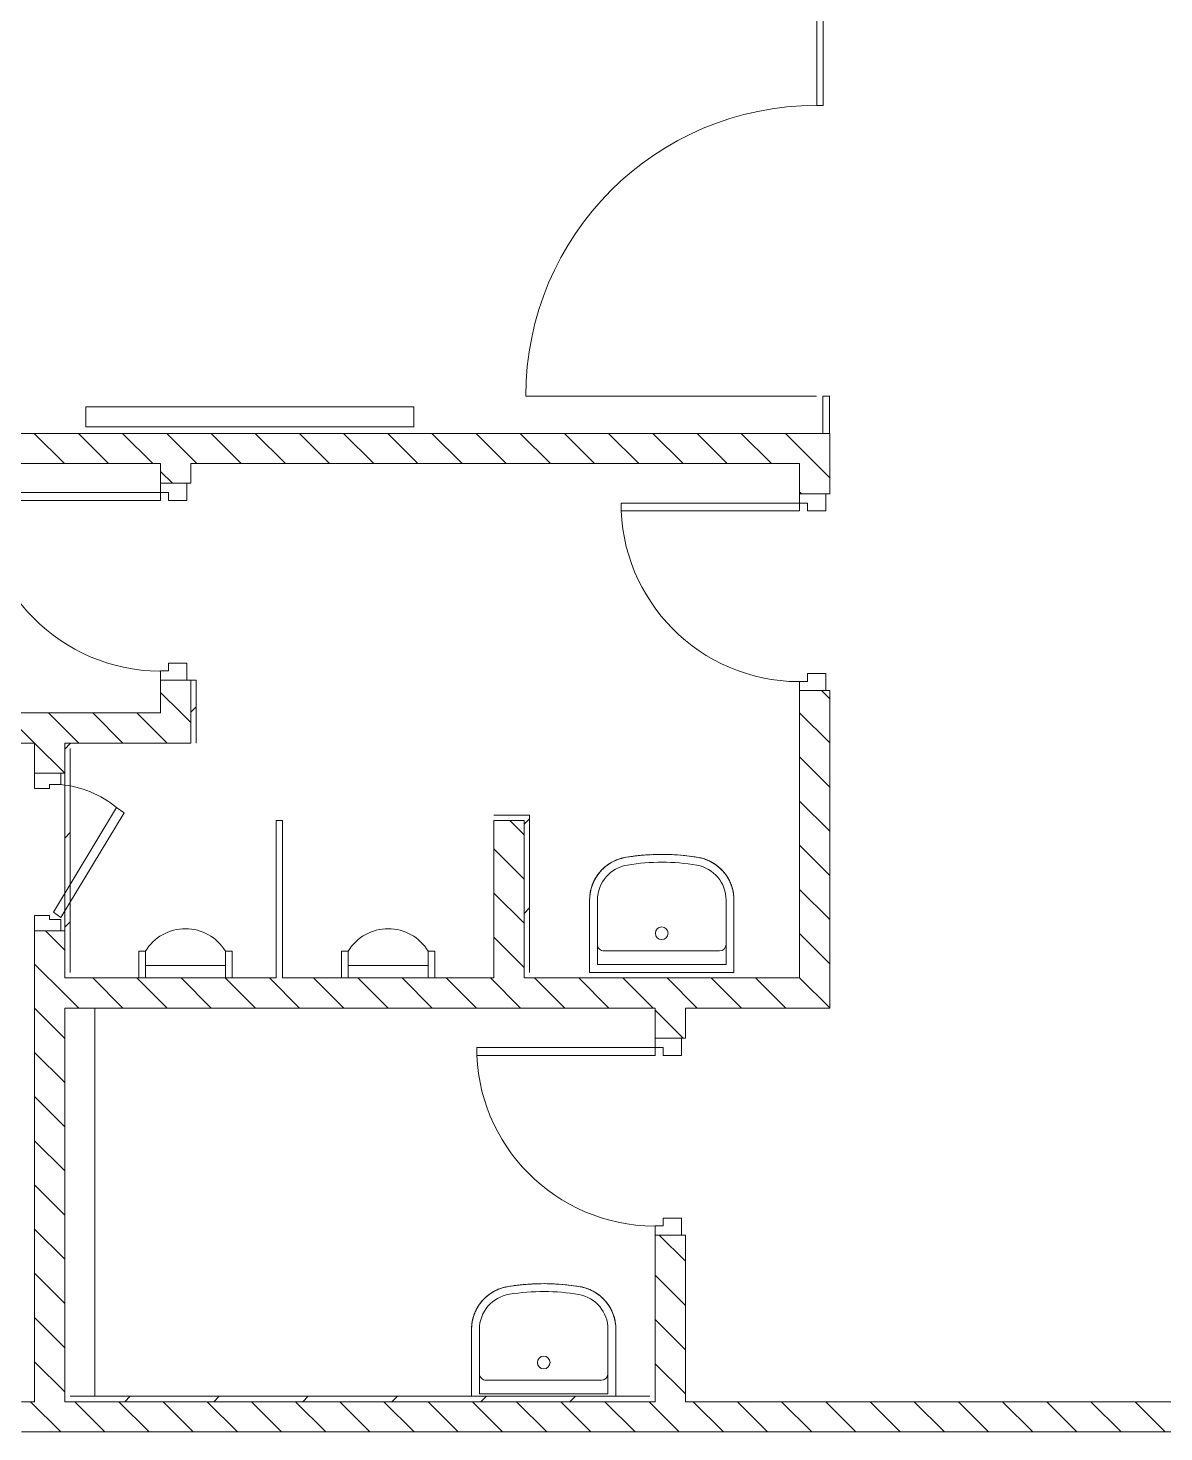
# Model space of a CAD drawing. Header units: millimetres. Extents: x -106145 to 154907, y -84585 to 152038.
# Drawn here: x 90464 to 94792, y 74425 to 79775 of the extents above; entities that cross this region are included whole.
import ezdxf

# ---------------------------------------------------------------- set-up
doc = ezdxf.new("R2010")
doc.units = ezdxf.units.MM
for name, color, linetype, lineweight in [('A-DOOR', 31, 'Continuous', 5), ('A-DOOR-FRAM', 31, 'Continuous', 9), ('A-GLAZ-CURT', 52, 'Continuous', 5), ('A-WALL', 113, 'Continuous', 5), ('A-WALL-PATT', 111, 'Continuous', 5), ('E-ELEC-EQPM', 71, 'Continuous', 5), ('P-SANR-FIXT', 6, 'Continuous', 5)]:
    doc.layers.add(name, color=color, linetype=linetype, lineweight=lineweight)
pattern_1 = [(315, (0, 0), (84.19025, 84.19025), [])]
pattern_2 = [(45, (0, 0), (-169.70563, 169.70563), [])]

# ---------------------------------------------------------------- blocks, each defined once
blk = doc.blocks.new('DC_SglFl-W-Int - 0_75 WALL OPENING 2_TYPE E-11766334-Site Plan')
at = {"layer": 'A-DOOR', "color": 121, "lineweight": 9}
for p, q in [((310, 57.5), (310, 737.5)), ((310, 737.5), (340, 737.5)), ((340, 737.5), (340, 57.5)), ((340, 57.5), (310, 57.5))]:
    blk.add_line(p, q, dxfattribs=at)
at = {"layer": 'A-DOOR', "color": 41}
blk.add_arc((340, 57.5), 680.7, 92.5261, 182.5261, dxfattribs=at)
at = {"layer": 'A-DOOR-FRAM', "color": 121}
for p, q in [((-375, -42.5), (-375, 57.5)), ((-375, 57.5), (-340, 57.5)), ((-340, 27.5), (-340, 57.5)), ((340, 57.5), (375, 57.5)), ((340, 27.5), (340, 57.5)), ((375, 57.5), (375, -42.5)), ((-340, 27.5), (-310, 27.5)), ((-310, 27.5), (-310, -42.5)), ((310, 27.5), (340, 27.5)), ((310, -42.5), (310, 27.5)), ((-310, -42.5), (-375, -42.5)), ((375, -42.5), (310, -42.5))]:
    blk.add_line(p, q, dxfattribs=at)
blk = doc.blocks.new('DC_SglFl-W-Int - 0_75 WALL OPENING 2_TYPE E-11892201-Site Plan')
at = {"layer": 'A-DOOR', "color": 121, "lineweight": 9}
for p, q in [((310, 57.5), (310, 737.5)), ((310, 737.5), (340, 737.5)), ((340, 737.5), (340, 57.5)), ((340, 57.5), (310, 57.5))]:
    blk.add_line(p, q, dxfattribs=at)
at = {"layer": 'A-DOOR', "color": 41}
blk.add_arc((340, 57.5), 680.7, 92.5261, 182.5261, dxfattribs=at)
at = {"layer": 'A-DOOR-FRAM', "color": 121}
for p, q in [((-375, -42.5), (-375, 57.5)), ((-375, 57.5), (-340, 57.5)), ((-340, 27.5), (-340, 57.5)), ((340, 57.5), (375, 57.5)), ((340, 27.5), (340, 57.5)), ((375, 57.5), (375, -42.5)), ((-340, 27.5), (-310, 27.5)), ((-310, 27.5), (-310, -42.5)), ((310, 27.5), (340, 27.5)), ((310, -42.5), (310, 27.5)), ((-310, -42.5), (-375, -42.5)), ((375, -42.5), (310, -42.5))]:
    blk.add_line(p, q, dxfattribs=at)
blk = doc.blocks.new('Urinal-Wall-3D - Urinal-Wall-3D-6771572-Site Plan')
at = {"layer": 'P-SANR-FIXT', "color": 41}
for p, q in [((-286.9, 57.5), (-286.9, 159.1)), ((-286.9, 159.1), (-261.5, 159.1)), ((-261.5, 159.1), (-261.5, 57.5)), ((69.2, 159.1), (43.3, 159.1)), ((43.3, 159.1), (43.3, 57.5)), ((69.2, 57.5), (69.2, 159.1)), ((43.3, 104.4), (-261.5, 104.4)), ((-261.5, 104.4), (-261.5, 57.5)), ((43.3, 57.5), (43.3, 104.4))]:
    blk.add_line(p, q, dxfattribs=at)
blk.add_arc((-109.1, 67.5), 177.8, 31.0027, 148.9973, dxfattribs=at)
blk = doc.blocks.new('Elect LCD face - 55_-6905617-Site Plan')
at = {"layer": 'E-ELEC-EQPM', "color": 41}
for p, q in [((99367.1, 76015.1), (99367.1, 77265.1)), ((99443.3, 77265.1), (99367.1, 77265.1)), ((99443.3, 77265.1), (99443.3, 76015.1)), ((99367.1, 76015.1), (99443.3, 76015.1))]:
    blk.add_line(p, q, dxfattribs=at)
blk = doc.blocks.new('Single Panel Flush Door - SHD_0_6-3398559-Site Plan')
at = {"layer": 'A-DOOR', "color": 41}
for p, q in [((-229.1, -14.4), (-250, -42.5)), ((-250, -42.5), (148.7, -283.1)), ((169.6, -255), (-229.1, -14.4)), ((148.7, -283.1), (169.6, -255))]:
    blk.add_line(p, q, dxfattribs=at)
blk.add_arc((-135.4, -5.4), 394.1, 320.6998, 354.5946, dxfattribs=at)
at = {"layer": 'A-DOOR-FRAM', "color": 121}
for p, q in [((-300, -42.5), (-300, 57.5)), ((-242, 57.5), (-300, 57.5)), ((-242, 0.5), (-242, 57.5)), ((242, 57.5), (242, 0.5)), ((300, 57.5), (242, 57.5)), ((300, 57.5), (300, -42.5)), ((-257, -42.5), (-257, 0.5)), ((-257, 0.5), (-242, 0.5)), ((242, 0.5), (257, 0.5)), ((257, 0.5), (257, -42.5)), ((-300, -42.5), (-257, -42.5)), ((257, -42.5), (300, -42.5))]:
    blk.add_line(p, q, dxfattribs=at)
blk = doc.blocks.new('System Panel - Glazed-3599157-Site Plan')
at = {"layer": 'A-GLAZ-CURT', "color": 121, "lineweight": 9}
for p, q in [((-525, -24.5), (525, -24.5)), ((-525, -49.5), (-525, -24.5)), ((525, -49.5), (-525, -49.5)), ((525, -49.5), (525, -24.5))]:
    blk.add_line(p, q, dxfattribs=at)
blk = doc.blocks.new('Curtain Wall Sgl Glass - Curtain Wall Sgl Glass-11785062-Site Plan')
at = {"layer": 'A-DOOR', "color": 121, "lineweight": 9}
blk.add_line((553.7, -50.8), (553.7, -1158.3), dxfattribs=at)
at = {"layer": 'A-DOOR', "color": 41}
blk.add_arc((553.7, -50.8), 1107.5, 180, 270, dxfattribs=at)
blk = doc.blocks.new('System Panel - Glazed-11785087-Site Plan')
at = {"layer": 'A-GLAZ-CURT', "color": 121, "lineweight": 9}
for p, q in [((-71.25, 49.5), (71.25, 49.5)), ((-71.25, 24.5), (-71.25, 49.5)), ((71.25, 24.5), (-71.25, 24.5)), ((71.25, 24.5), (71.25, 49.5))]:
    blk.add_line(p, q, dxfattribs=at)
blk = doc.blocks.new('BASIN_handwash_Type_B - HYBA-010-V31-Site Plan')
at = {"layer": 'P-SANR-FIXT', "color": 41}
for p, q in [((-275, 479), (-275, 224)), ((-275, 224), (-275, 479)), ((-275, 479), (-275, 351.1)), ((245, 470), (-245, 470)), ((-245, 470), (-245, 224)), ((-245, 351.1), (-245, 470)), ((245, 470), (245, 224)), ((245, 470), (245, 351.1)), ((275, 224), (275, 479)), ((275, 224), (275, 479)), ((275, 351.1), (275, 479)), ((220, 418), (-220, 418))]:
    blk.add_line(p, q, dxfattribs=at)
at = {"layer": 'P-SANR-FIXT', "color": 41, "flags": 128}
for points in [[(-275, 224), (-274.9, 217.4), (-274.5, 210.8), (-273.8, 204.3), (-272.9, 197.7), (-271.7, 191.3), (-270.3, 184.8), (-268.6, 178.4), (-266.6, 172.1), (-264.4, 165.9), (-262, 159.8), (-259.3, 153.8), (-256.3, 147.8), (-253.2, 142.1), (-249.8, 136.4), (-246.2, 130.9), (-242.3, 125.5), (-238.3, 120.3), (-234, 115.2), (-229.6, 110.4), (-224.9, 105.7), (-220.1, 101.2), (-215.1, 96.9), (-209.9, 92.8), (-204.6, 88.9), (-199.1, 85.2), (-193.5, 81.8), (-187.7, 78.5), (-181.8, 75.5), (-175.8, 72.8), (-169.7, 70.3), (-163.5, 68), (-157.2, 66), (-150.8, 64.2), (-144.4, 62.7), (-139, 61.6)], [(207.5, 91), (212.7, 95), (217.8, 99.2), (222.7, 103.6), (227.4, 108.2), (232, 113), (236.3, 118), (240.5, 123.1), (244.4, 128.4), (248.1, 133.8), (251.6, 139.4), (254.9, 145.2), (258, 151), (260.8, 157), (263.3, 163.1), (265.6, 169.3), (267.7, 175.5), (269.5, 181.9), (271.1, 188.3), (272.4, 194.8), (273.4, 201.3), (274.2, 207.8), (274.7, 214.4), (275, 221)], [(-139, 61.6), (-106, 56.7), (-72.8, 53.2), (-50.6, 51.7)], [(46.7, 51.5), (60.5, 52.2), (93.8, 55.3), (126.8, 59.7), (134.9, 61)], [(134.9, 61), (141.4, 62.1), (147.9, 63.5), (154.3, 65.1), (160.6, 67), (166.9, 69.2), (173, 71.6), (179.1, 74.2), (185, 77.1), (190.8, 80.2), (196.5, 83.6), (202.1, 87.2), (204.4, 88.8)], [(-46, 51.4), (-39.5, 50.9), (-6.2, 50), (27.2, 50.4), (40.8, 51.2)]]:
    blk.add_lwpolyline(points, dxfattribs=at)
at = {"layer": 'P-SANR-FIXT', "color": 41}
for centre, radius, start, end in [((-220, 393), 25, 90, 180), ((0, 350.5), 24.2, 90, 270), ((0, 350.5), 24.2, 270, 90), ((220, 393), 25, 360, 90)]:
    blk.add_arc(centre, radius, start, end, dxfattribs=at)
for centre, major_axis, start_param, end_param in [((-109.9, 224), (165.1, 0), 3.141593, 4.534908), ((-109.9, 224), (135.1, 0), 3.141593, 4.533834), ((109.9, 224), (-135.1, 0), 1.722189, 3.141593), ((109.9, 224), (165.1, 0), 4.864844, 6.283185), ((0, 883.6), (834.4, 0), 4.544999, 4.874825), ((0, 883.6), (804.4, 0), 4.545194, 4.875019)]:
    blk.add_ellipse(centre, major_axis=major_axis, ratio=0.999048, start_param=start_param, end_param=end_param, dxfattribs=at)
for points, knots in [([(-275, 224), (-275, 217.5), (-274.2, 204.7), (-271.5, 189.1), (-268.2, 176.8), (-265.2, 167.7), (-261.6, 158.7), (-257.6, 150.1), (-253.1, 141.7), (-248, 133.5), (-242.5, 125.6), (-236.6, 118.1), (-230.3, 111), (-223.4, 104.2), (-216.3, 97.8), (-208.8, 91.8), (-201, 86.3), (-192.8, 81.3), (-184.3, 76.7), (-172.8, 71.3), (-157.9, 65.8), (-145.4, 62.8), (-139, 61.7)], [0, 0, 0, 0, 0.083333, 0.166667, 0.208333, 0.25, 0.291667, 0.333333, 0.375, 0.416667, 0.458333, 0.5, 0.541667, 0.583333, 0.625, 0.666667, 0.708333, 0.75, 0.791667, 0.833333, 0.916667, 1, 1, 1, 1]), ([(134.9, 61), (141.5, 62), (154.3, 64.8), (169.5, 70), (181.4, 75.2), (190.1, 79.7), (198.5, 84.8), (206.6, 90.2), (214.3, 96.1), (221.7, 102.5), (228.7, 109.4), (235.3, 116.5), (241.4, 124.1), (247.1, 132.1), (252.3, 140.4), (257, 148.9), (261.1, 157.6), (264.8, 166.7), (267.9, 176), (271.4, 188.5), (274.2, 204.3), (275, 217.4), (275, 224)], [0, 0, 0, 0, 0.083333, 0.166667, 0.208333, 0.25, 0.291667, 0.333333, 0.375, 0.416667, 0.458333, 0.5, 0.541667, 0.583333, 0.625, 0.666667, 0.708333, 0.75, 0.791667, 0.833333, 0.916667, 1, 1, 1, 1]), ([(-139, 61.7), (-123.9, 59.1), (-93.6, 54.8), (-32.8, 49.7), (28.6, 49.5), (89.4, 54.4), (119.8, 58.5), (134.9, 61)], [0, 0, 0, 0, 0.166667, 0.333333, 0.666667, 0.833333, 1, 1, 1, 1])]:
    blk.add_open_spline(points, degree=3, knots=knots, dxfattribs=at)
blk = doc.blocks.new('BASIN_handwash_Type_B - HYBA-010-V32-Site Plan')
at = {"layer": 'P-SANR-FIXT', "color": 41}
for p, q in [((-275, 500), (-275, 224)), ((275, 500), (-275, 500)), ((-275, 500), (275, 500)), ((-275, 224), (-275, 500)), ((-275, 500), (-275, 351.1)), ((275, 224), (275, 500)), ((275, 224), (275, 500)), ((275, 351.1), (275, 500)), ((245, 470), (-245, 470)), ((-245, 470), (-245, 224)), ((-245, 351.1), (-245, 470)), ((245, 470), (245, 224)), ((245, 470), (245, 351.1)), ((220, 418), (-220, 418))]:
    blk.add_line(p, q, dxfattribs=at)
at = {"layer": 'P-SANR-FIXT', "color": 41, "flags": 128}
for points in [[(-275, 224), (-274.9, 217.4), (-274.5, 210.8), (-273.8, 204.3), (-272.9, 197.7), (-271.7, 191.3), (-270.3, 184.8), (-268.6, 178.4), (-266.6, 172.1), (-264.4, 165.9), (-262, 159.8), (-259.3, 153.8), (-256.3, 147.8), (-253.2, 142.1), (-249.8, 136.4), (-246.2, 130.9), (-242.3, 125.5), (-238.3, 120.3), (-234, 115.2), (-229.6, 110.4), (-224.9, 105.7), (-220.1, 101.2), (-215.1, 96.9), (-209.9, 92.8), (-204.6, 88.9), (-199.1, 85.2), (-193.5, 81.8), (-187.7, 78.5), (-181.8, 75.5), (-175.8, 72.8), (-169.7, 70.3), (-163.5, 68), (-157.2, 66), (-150.8, 64.2), (-144.4, 62.7), (-139, 61.6)], [(134.9, 61), (141.4, 62.1), (147.9, 63.5), (154.3, 65.1), (160.6, 67), (166.9, 69.2), (173, 71.6), (179.1, 74.2), (185, 77.1), (190.8, 80.2), (196.5, 83.6), (202.1, 87.2), (207.5, 91), (212.7, 95), (217.8, 99.2), (222.7, 103.6), (227.4, 108.2), (232, 113), (236.3, 118), (240.5, 123.1), (244.4, 128.4), (248.1, 133.8), (251.6, 139.4), (254.9, 145.2), (258, 151), (260.8, 157), (263.3, 163.1), (265.6, 169.3), (267.7, 175.5), (269.5, 181.9), (271.1, 188.3), (272.4, 194.8), (273.4, 201.3), (274.2, 207.8), (274.7, 214.4), (275, 221)], [(-139, 61.6), (-106, 56.7), (-72.8, 53.2), (-50.6, 51.7)], [(46.7, 51.5), (60.5, 52.2), (93.8, 55.3), (126.8, 59.7), (134.9, 61)], [(-46, 51.4), (-39.5, 50.9), (-6.2, 50), (27.2, 50.4), (40.8, 51.2)]]:
    blk.add_lwpolyline(points, dxfattribs=at)
at = {"layer": 'P-SANR-FIXT', "color": 41}
for centre, radius, start, end in [((-220, 393), 25, 90, 180), ((0, 350.5), 24.2, 90, 270), ((0, 350.5), 24.2, 270, 90), ((220, 393), 25, 360, 90)]:
    blk.add_arc(centre, radius, start, end, dxfattribs=at)
for centre, major_axis, start_param, end_param in [((-109.9, 224), (165.1, 0), 3.141593, 4.534908), ((-109.9, 224), (135.1, 0), 3.141593, 4.533834), ((109.9, 224), (-135.1, 0), 1.722189, 3.141593), ((109.9, 224), (165.1, 0), 4.864844, 6.283185), ((0, 883.6), (834.4, 0), 4.544999, 4.874825), ((0, 883.6), (804.4, 0), 4.545194, 4.875019)]:
    blk.add_ellipse(centre, major_axis=major_axis, ratio=0.999048, start_param=start_param, end_param=end_param, dxfattribs=at)
for points, knots in [([(-275, 224), (-275, 217.5), (-274.2, 204.7), (-271.5, 189.1), (-268.2, 176.8), (-265.2, 167.7), (-261.6, 158.7), (-257.6, 150.1), (-253.1, 141.7), (-248, 133.5), (-242.5, 125.6), (-236.6, 118.1), (-230.3, 111), (-223.4, 104.2), (-216.3, 97.8), (-208.8, 91.8), (-201, 86.3), (-192.8, 81.3), (-184.3, 76.7), (-172.8, 71.3), (-157.9, 65.8), (-145.4, 62.8), (-139, 61.7)], [0, 0, 0, 0, 0.083333, 0.166667, 0.208333, 0.25, 0.291667, 0.333333, 0.375, 0.416667, 0.458333, 0.5, 0.541667, 0.583333, 0.625, 0.666667, 0.708333, 0.75, 0.791667, 0.833333, 0.916667, 1, 1, 1, 1]), ([(134.9, 61), (141.5, 62), (154.3, 64.8), (169.5, 70), (181.4, 75.2), (190.1, 79.7), (198.5, 84.8), (206.6, 90.2), (214.3, 96.1), (221.7, 102.5), (228.7, 109.4), (235.3, 116.5), (241.4, 124.1), (247.1, 132.1), (252.3, 140.4), (257, 148.9), (261.1, 157.6), (264.8, 166.7), (267.9, 176), (271.4, 188.5), (274.2, 204.3), (275, 217.4), (275, 224)], [0, 0, 0, 0, 0.083333, 0.166667, 0.208333, 0.25, 0.291667, 0.333333, 0.375, 0.416667, 0.458333, 0.5, 0.541667, 0.583333, 0.625, 0.666667, 0.708333, 0.75, 0.791667, 0.833333, 0.916667, 1, 1, 1, 1]), ([(-139, 61.7), (-123.9, 59.1), (-93.6, 54.8), (-32.8, 49.7), (28.6, 49.5), (89.4, 54.4), (119.8, 58.5), (134.9, 61)], [0, 0, 0, 0, 0.166667, 0.333333, 0.666667, 0.833333, 1, 1, 1, 1])]:
    blk.add_open_spline(points, degree=3, knots=knots, dxfattribs=at)
blk = doc.blocks.new('MM-HOSPITAL BLOCK-C_2022_05_03_CENTRAL_rvt-1-Site Plan')
at = {"layer": 'A-WALL-PATT'}
h = blk.add_hatch(dxfattribs=at)
h.set_pattern_fill('FP_10', color=90, style=0, pattern_type=2)
h.set_pattern_definition(pattern_1)
h.paths.add_polyline_path([(92224.3, 78115.1), (92311.2, 78115.1), (92311.2, 78230.1), (89618.7, 78230.1), (89618.7, 78115.1), (91174.1, 78115.1)], flags=0)
h = blk.add_hatch(dxfattribs=at)
h.set_pattern_fill('FP_10', color=90, style=0, pattern_type=2)
h.set_pattern_definition(pattern_1)
h.paths.add_polyline_path([(92311.2, 78115.1), (93403.7, 78115.1), (93403.7, 78230.1), (92311.2, 78230.1)], flags=0)
h = blk.add_hatch(dxfattribs=at)
h.set_pattern_fill('FP_10', color=90, style=0, pattern_type=2)
h.set_pattern_definition(pattern_1)
h.paths.add_polyline_path([(93403.7, 76040.1), (93518.7, 76040.1), (93518.7, 77250.1), (93403.7, 77250.1), (93403.7, 76155.1)], flags=0)
h.paths.add_polyline_path([(93403.7, 78000.1), (93518.7, 78000.1), (93518.7, 78230.1), (93403.7, 78230.1), (93403.7, 78115.1)], flags=0)
h = blk.add_hatch(dxfattribs=at)
h.set_pattern_fill('FP_10', color=90, style=0, pattern_type=2)
h.set_pattern_definition(pattern_1)
h.paths.add_polyline_path([(90968.7, 77165.1), (91083.7, 77165.1), (91083.7, 77290.1), (90968.7, 77290.1)], flags=0)
h.paths.add_polyline_path([(91083.7, 78040.1), (91083.7, 78115.1), (90968.7, 78115.1), (90968.7, 78040.1)], flags=0)
h = blk.add_hatch(dxfattribs=at)
h.set_pattern_fill('FP_15', color=90, style=0, pattern_type=2)
h.set_pattern_definition(pattern_2)
h.paths.add_polyline_path([(91104.7, 77050.1), (91104.7, 77290.1), (91083.7, 77290.1), (91083.7, 77050.1)], flags=0)
h = blk.add_hatch(dxfattribs=at)
h.set_pattern_fill('FP_10', color=90, style=0, pattern_type=2)
h.set_pattern_definition(pattern_1)
h.paths.add_polyline_path([(90488.7, 77050.1), (90488.7, 77165.1), (89388.7, 77165.1), (89388.7, 77050.1)], flags=0)
h = blk.add_hatch(dxfattribs=at)
h.set_pattern_fill('FP_10', color=90, style=0, pattern_type=2)
h.set_pattern_definition(pattern_1)
h.paths.add_polyline_path([(90603.7, 74540.1), (90603.7, 76335.1), (90488.7, 76335.1), (90488.7, 74540.1)], flags=0)
h.paths.add_polyline_path([(90603.7, 76935.1), (90603.7, 77165.1), (90488.7, 77165.1), (90488.7, 76935.1)], flags=0)
h = blk.add_hatch(dxfattribs=at)
h.set_pattern_fill('FP_10', color=90, style=0, pattern_type=2)
h.set_pattern_definition(pattern_1)
h.paths.add_polyline_path([(91083.7, 77050.1), (91083.7, 77165.1), (90603.7, 77165.1), (90603.7, 77050.1)], flags=0)
h = blk.add_hatch(dxfattribs=at)
h.set_pattern_fill('FP_15', color=90, style=0, pattern_type=2)
h.set_pattern_definition(pattern_2)
h.paths.add_polyline_path([(90624.7, 76155.1), (90624.7, 77050.1), (90603.7, 77050.1), (90603.7, 76155.1)], flags=0)
h = blk.add_hatch(dxfattribs=at)
h.set_pattern_fill('FP_15', color=90, style=0, pattern_type=2)
h.set_pattern_definition(pattern_2)
h.paths.add_polyline_path([(92374.7, 76755.1), (92374.7, 76776.1), (92238.7, 76776.1), (92238.7, 76755.1), (92353.7, 76755.1)], flags=0)
h = blk.add_hatch(dxfattribs=at)
h.set_pattern_fill('FP_10', color=90, style=0, pattern_type=2)
h.set_pattern_definition(pattern_1)
h.paths.add_polyline_path([(92353.7, 76155.1), (92353.7, 76755.1), (92238.7, 76755.1), (92238.7, 76155.1)], flags=0)
h = blk.add_hatch(dxfattribs=at)
h.set_pattern_fill('FP_15', color=90, style=0, pattern_type=2)
h.set_pattern_definition(pattern_2)
h.paths.add_polyline_path([(92353.7, 76155.1), (92374.7, 76155.1), (92374.7, 76755.1), (92353.7, 76755.1), (92353.7, 76438.6)], flags=0)
h = blk.add_hatch(dxfattribs=at)
h.set_pattern_fill('FP_10', color=90, style=0, pattern_type=2)
h.set_pattern_definition(pattern_1)
h.paths.add_polyline_path([(92853.7, 76040.1), (92853.7, 76155.1), (90603.7, 76155.1), (90603.7, 76040.1), (92224.3, 76040.1)], flags=0)
h = blk.add_hatch(dxfattribs=at)
h.set_pattern_fill('FP_10', color=90, style=0, pattern_type=2)
h.set_pattern_definition(pattern_1)
h.paths.add_polyline_path([(92853.7, 76040.1), (93403.7, 76040.1), (93403.7, 76155.1), (92853.7, 76155.1)], flags=0)
h = blk.add_hatch(dxfattribs=at)
h.set_pattern_fill('FP_10', color=90, style=0, pattern_type=2)
h.set_pattern_definition(pattern_1)
h.paths.add_polyline_path([(92968.7, 74540.1), (92968.7, 75175.1), (92853.7, 75175.1), (92853.7, 74540.1)], flags=0)
h.paths.add_polyline_path([(92968.7, 75925.1), (92968.7, 76040.1), (92853.7, 76040.1), (92853.7, 75925.1)], flags=0)
h = blk.add_hatch(dxfattribs=at)
h.set_pattern_fill('FP_10', color=90, style=0, pattern_type=2)
h.set_pattern_definition(pattern_1)
h.paths.add_polyline_path([(102798.7, 74425.1), (102798.7, 74540.1), (90438.7, 74540.1), (90438.7, 74425.1), (99575.7, 74425.1)], flags=0)
h = blk.add_hatch(dxfattribs=at)
h.set_pattern_fill('FP_15', color=90, style=0, pattern_type=2)
h.set_pattern_definition(pattern_2)
h.paths.add_polyline_path([(92853.7, 74540.1), (92853.7, 74561.1), (90624.7, 74561.1), (90624.7, 74540.1), (92224.3, 74540.1)], flags=0)
at = {"layer": 'A-WALL', "color": 61, "lineweight": 18}
for p, q in [((92311.2, 78230.1), (89618.7, 78230.1)), ((93403.7, 78230.1), (92311.2, 78230.1)), ((93403.7, 78230.1), (93518.7, 78230.1)), ((93518.7, 78000.1), (93518.7, 78230.1)), ((89639.7, 78115.1), (90968.7, 78115.1)), ((90968.7, 78115.1), (90968.7, 78040.1)), ((91083.7, 78115.1), (92311.2, 78115.1)), ((91083.7, 78040.1), (91083.7, 78115.1)), ((92311.2, 78115.1), (93403.7, 78115.1)), ((93403.7, 78115.1), (93403.7, 78000.1)), ((91083.7, 78040.1), (90968.7, 78040.1)), ((93403.7, 78000.1), (93518.7, 78000.1)), ((90968.7, 77290.1), (90968.7, 77165.1)), ((91083.7, 77290.1), (90968.7, 77290.1)), ((91083.7, 77165.1), (91083.7, 77290.1)), ((91083.7, 77290.1), (91083.7, 77050.1)), ((91104.7, 77290.1), (91083.7, 77290.1)), ((91104.7, 77050.1), (91104.7, 77290.1)), ((93403.7, 77250.1), (93403.7, 76155.1)), ((93403.7, 77250.1), (93518.7, 77250.1)), ((93518.7, 76040.1), (93518.7, 77250.1)), ((90488.7, 77165.1), (89618.7, 77165.1)), ((90603.7, 77165.1), (90488.7, 77165.1)), ((90968.7, 77165.1), (90603.7, 77165.1)), ((91083.7, 77050.1), (91083.7, 77165.1)), ((89388.7, 77050.1), (90488.7, 77050.1)), ((90488.7, 77050.1), (90488.7, 76935.1)), ((90603.7, 76935.1), (90603.7, 77050.1)), ((90603.7, 77050.1), (91083.7, 77050.1)), ((90603.7, 77050.1), (90603.7, 76155.1)), ((90624.7, 77050.1), (90603.7, 77050.1)), ((90624.7, 76176.1), (90624.7, 77029.1)), ((90603.7, 76935.1), (90488.7, 76935.1)), ((92374.7, 76776.1), (92238.7, 76776.1)), ((92374.7, 76755.1), (92374.7, 76776.1)), ((92374.7, 76176.1), (92374.7, 76755.1)), ((90488.7, 76335.1), (90488.7, 74540.1)), ((90603.7, 76335.1), (90488.7, 76335.1)), ((90603.7, 76155.1), (90603.7, 76335.1)), ((91408.7, 76155.1), (90603.7, 76155.1)), ((90624.7, 76155.1), (90603.7, 76155.1)), ((92238.7, 76155.1), (91433.7, 76155.1)), ((92238.7, 76176.1), (92238.7, 76155.1)), ((92853.7, 76155.1), (92353.7, 76155.1)), ((92353.7, 76155.1), (92374.7, 76155.1)), ((93403.7, 76155.1), (92853.7, 76155.1)), ((90603.7, 74540.1), (90603.7, 76040.1)), ((90603.7, 76040.1), (92853.7, 76040.1)), ((92853.7, 76040.1), (92853.7, 75925.1)), ((92968.7, 76040.1), (93403.7, 76040.1)), ((92968.7, 75925.1), (92968.7, 76040.1)), ((93403.7, 76040.1), (93518.7, 76040.1)), ((92968.7, 75925.1), (92853.7, 75925.1)), ((92853.7, 75175.1), (92853.7, 74540.1)), ((92968.7, 75175.1), (92853.7, 75175.1)), ((92968.7, 74540.1), (92968.7, 75175.1)), ((90488.7, 74540.1), (90438.7, 74540.1)), ((92853.7, 74540.1), (90603.7, 74540.1)), ((92832.7, 74561.1), (90624.7, 74561.1)), ((90624.7, 74540.1), (92853.7, 74540.1)), ((92853.7, 74540.1), (92853.7, 74561.1)), ((99468.7, 74540.1), (92968.7, 74540.1)), ((90438.7, 74425.1), (102798.7, 74425.1))]:
    blk.add_line(p, q, dxfattribs=at)
at = {"layer": 'A-WALL', "color": 41}
for p, q in [((91408.7, 76755.1), (91408.7, 76155.1)), ((91408.7, 76755.1), (91433.7, 76755.1)), ((91433.7, 76155.1), (91433.7, 76755.1)), ((92353.7, 76755.1), (92238.7, 76755.1)), ((92238.7, 76755.1), (92238.7, 76176.1)), ((92353.7, 76155.1), (92353.7, 76755.1)), ((92353.7, 76755.1), (92353.7, 76155.1)), ((90718.7, 76040.1), (90718.7, 74561.1))]:
    blk.add_line(p, q, dxfattribs=at)
at = {"color": 253, "lineweight": 5}
for name, p, rotation in [('System Panel - Glazed-3599157-Site Plan', (93518.7, 80005.1), 270.0000000000002), ('Curtain Wall Sgl Glass - Curtain Wall Sgl Glass-11785062-Site Plan', (93518.7, 78926.3), 270.0000000000002), ('Elect LCD face - 55_-6905617-Site Plan', (14668.7, 177698.8), 269.9999999999998), ('System Panel - Glazed-11785087-Site Plan', (93467.9, 78301.3), 270), ('DC_SglFl-W-Int - 0_75 WALL OPENING 2_TYPE E-11892201-Site Plan', (91026.2, 77665.1), 90), ('DC_SglFl-W-Int - 0_75 WALL OPENING 2_TYPE E-11766334-Site Plan', (93461.2, 77625.1), 90), ('Single Panel Flush Door - SHD_0_6-3398559-Site Plan', (90546.2, 76635.1), 90), ('BASIN_handwash_Type_B - HYBA-010-V32-Site Plan', (92878.7, 76676.1), 180), ('DC_SglFl-W-Int - 0_75 WALL OPENING 2_TYPE E-11766334-Site Plan', (92911.2, 75550.1), 89.99999999999933), ('BASIN_handwash_Type_B - HYBA-010-V31-Site Plan', (92428.7, 75040.1), 180)]:
    blk.add_blockref(name, p, dxfattribs=dict(at, rotation=rotation))
for p in [(91172.6, 76097.6), (91945.1, 76097.6)]:
    blk.add_blockref('Urinal-Wall-3D - Urinal-Wall-3D-6771572-Site Plan', p, dxfattribs=at)

msp = doc.modelspace()

# ---------------------------------------------------------------- block references
at = {"lineweight": 5}
msp.add_blockref('MM-HOSPITAL BLOCK-C_2022_05_03_CENTRAL_rvt-1-Site Plan', (0, 0), dxfattribs=at)

doc.saveas('drawing.dxf')
